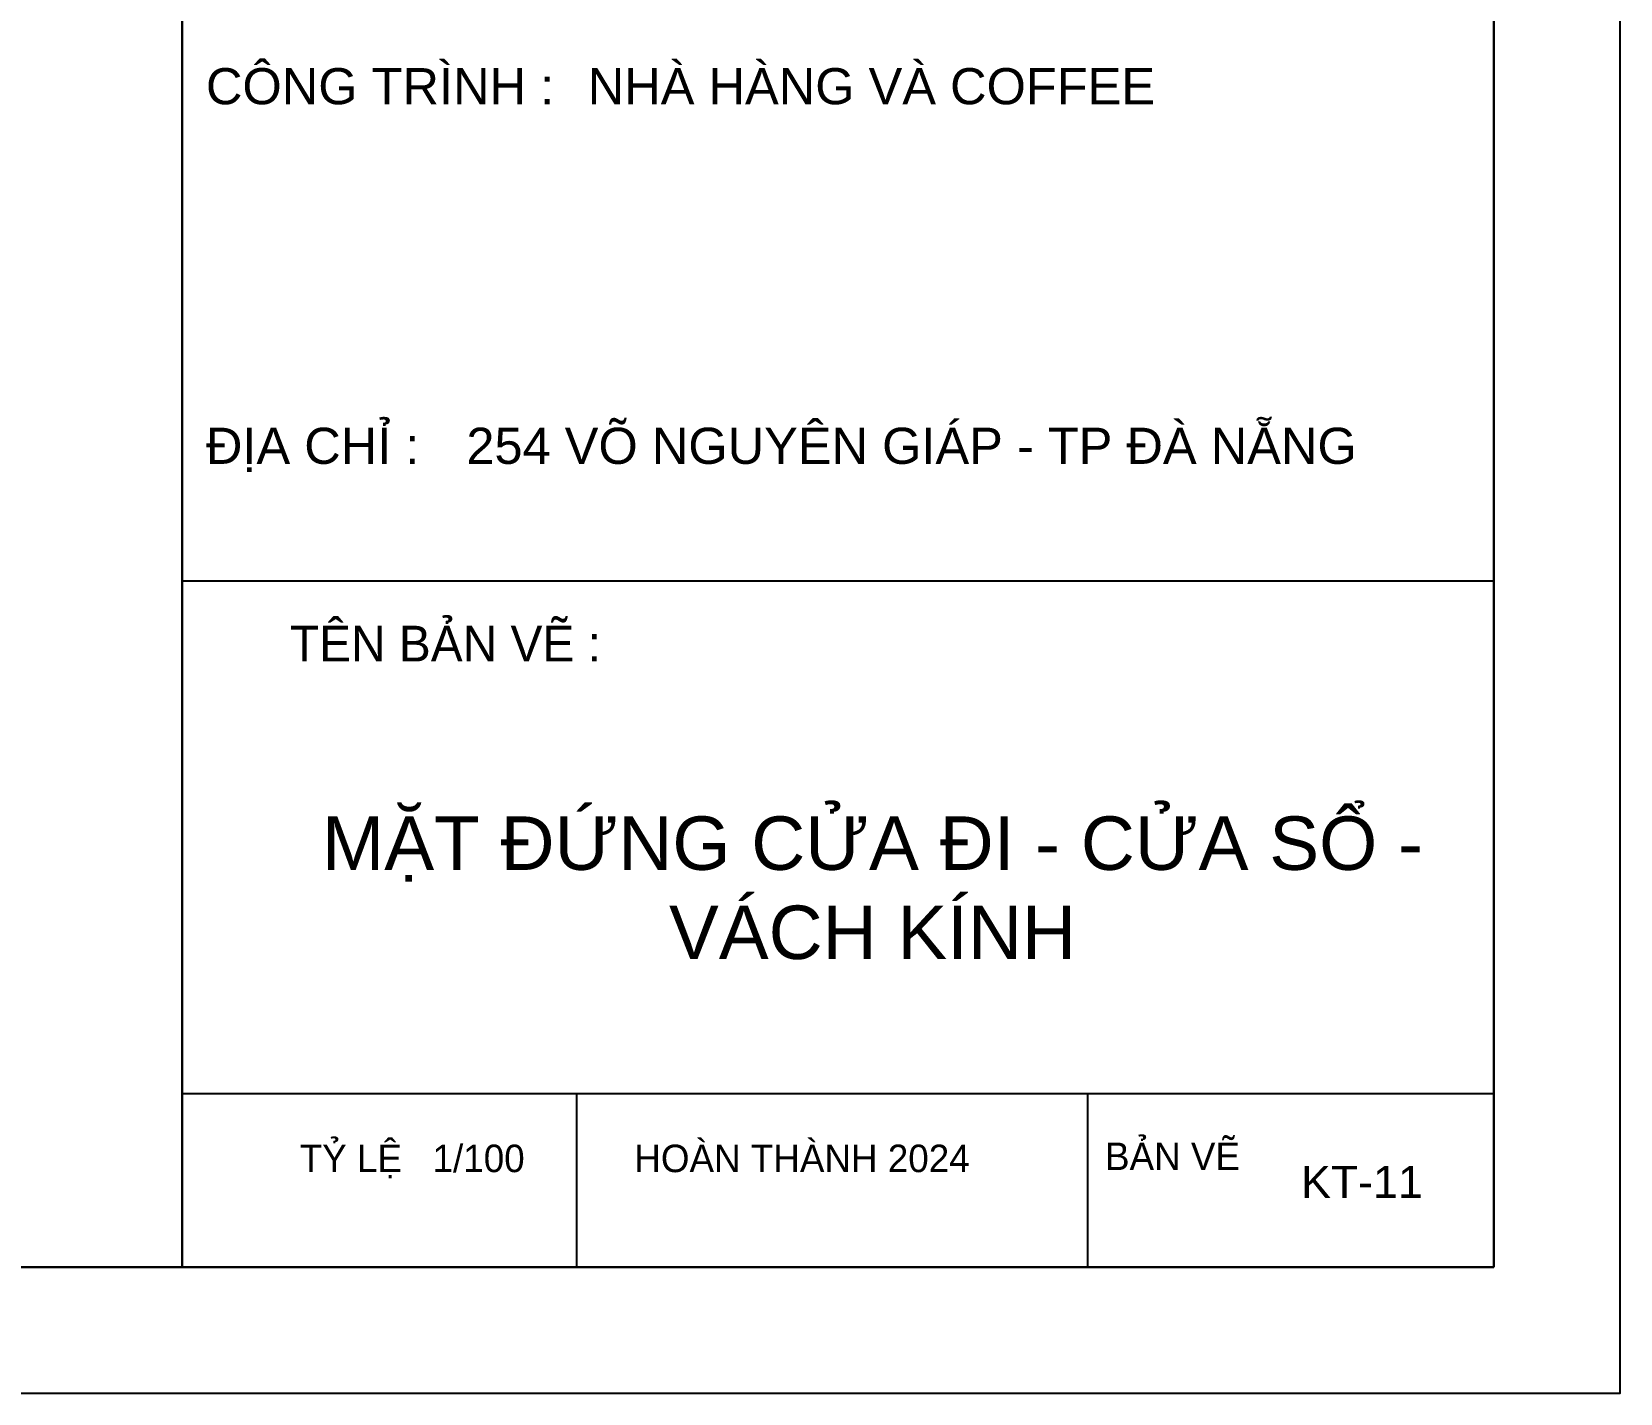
# Model space of a CAD drawing. Header units: millimetres. Extents: x 886808 to 1650903, y -1008069 to 230892.
# Drawn here: x 1599947 to 1608510, y -188884 to -181540 of the extents above; entities that cross this region are included whole.
import ezdxf

# ---------------------------------------------------------------- set-up
doc = ezdxf.new("R2010")
doc.units = ezdxf.units.MM
for name, color, linetype, lineweight in [('0___TUONG XAY MOI', 10, 'Continuous', 40), ('A-Wall', 113, 'Continuous', 30), ('Q - TEN PHONG', 7, 'Continuous', 18), ('Text', 250, 'Continuous', 25)]:
    doc.layers.add(name, color=color, linetype=linetype, lineweight=lineweight)
for name, color, linetype in [('CUA', 75, 'Continuous'), ('i_Chu', 9, 'Continuous'), ('TUONG', 1, 'Continuous')]:
    doc.layers.add(name, color=color, linetype=linetype)
doc.styles.add('a 1', font='')
doc.styles.add('Arial_6', font='arial.ttf', dxfattribs={"height": 1.327769})
doc.styles.add('DAT', font='')
doc.styles.get('a 1').set_extended_font_data('VNI-Avo')
doc.styles.get('DAT').set_extended_font_data('VNI-Helve')

# ---------------------------------------------------------------- blocks, each defined once
blk = doc.blocks.new('ÈGERGER')
at = {"layer": 'A-Wall', "linetype": 'Continuous', "transparency": 33554636}
for p, q in [((-140969, -849840), (-140969, -883772)), ((-132098, -849840), (-132098, -883772)), ((-132098, -883772), (-179936, -883772))]:
    blk.add_line(p, q, dxfattribs=at)
at = {"layer": 'CUA', "color": 4, "transparency": 33554636}
for p, q in [((-140969, -879129), (-132098, -879129)), ((-140969, -882599), (-132098, -882599)), ((-138303, -882599), (-138303, -883772)), ((-134846, -882599), (-134846, -883772))]:
    blk.add_line(p, q, dxfattribs=at)
at = {"layer": 'Defpoints', "transparency": 33554636}
blk.add_lwpolyline([(-181644, -884626), (-131244, -884626), (-131244, -848986), (-181644, -848986)], close=True, dxfattribs=at)
at = {"layer": 'TUONG', "transparency": 33554636}
blk.add_line((-132098, -849840), (-132098, -883772), dxfattribs=at)
at = {"layer": 'i_Chu', "transparency": 33554636, "style": 'Arial_6'}
for s, height, p in [('CÔNG TRÌNH :', 244.71, (-140808, -875905)), ('NHÀ HÀNG VÀ COFFEE', 244.71, (-138226, -875905)), ('ĐỊA CHỈ :', 244.7, (-140808, -878338)), ('254 VÕ NGUYÊN GIÁP - TP ĐÀ NẴNG', 244.71, (-139047, -878338))]:
    blk.add_text(s, height=height, dxfattribs=at).set_placement(p)
at = {"layer": 'Text', "linetype": 'ByBlock', "lineweight": -2, "transparency": 33554636, "style": 'a 1'}
blk.add_text('TEÂN BAÛN VEÕ :', height=241.89, dxfattribs=at).set_placement((-140240, -879675))
at = {"layer": 'Text', "color": 4, "linetype": 'ByBlock', "lineweight": -2, "transparency": 33554636, "style": 'a 1'}
for s, height, p in [('TYÛ LEÄ   1/100', 186.07, (-140174, -883130)), ('HOAØN THAØNH 2024', 186.07, (-137911, -883130)), ('BAÛN VEÕ', 186.1, (-134728, -883116))]:
    blk.add_text(s, height=height, dxfattribs=at).set_placement(p)

msp = doc.modelspace()

# ---------------------------------------------------------------- block references
at = {"layer": '0___TUONG XAY MOI', "transparency": 33554636, "xscale": 0.7972382581455364, "yscale": 0.7972382581455364, "zscale": 0.7972382581455364}
msp.add_blockref('ÈGERGER', (1713143, 516373.7), dxfattribs=at)

# ---------------------------------------------------------------- texts
at = {"layer": 'Q - TEN PHONG', "transparency": 33554636, "attachment_point": 2, "style": 'DAT'}
for s, insert, char_height, width in [('{\\fArial|b0|i0|c0|p34;MẶT ĐỨNG CỬA ĐI - CỬA SỔ - VÁCH KÍNH}', (1604478.9, -185772.5), 288.481, 6509.188), ('{\\fArial|b0|i0|c0|p34;KT-11}', (1607117.6, -187657.8), 172.376, 206.248)]:
    msp.add_mtext(s, dxfattribs=dict(at, insert=insert, char_height=char_height, width=width))

doc.saveas('drawing.dxf')
